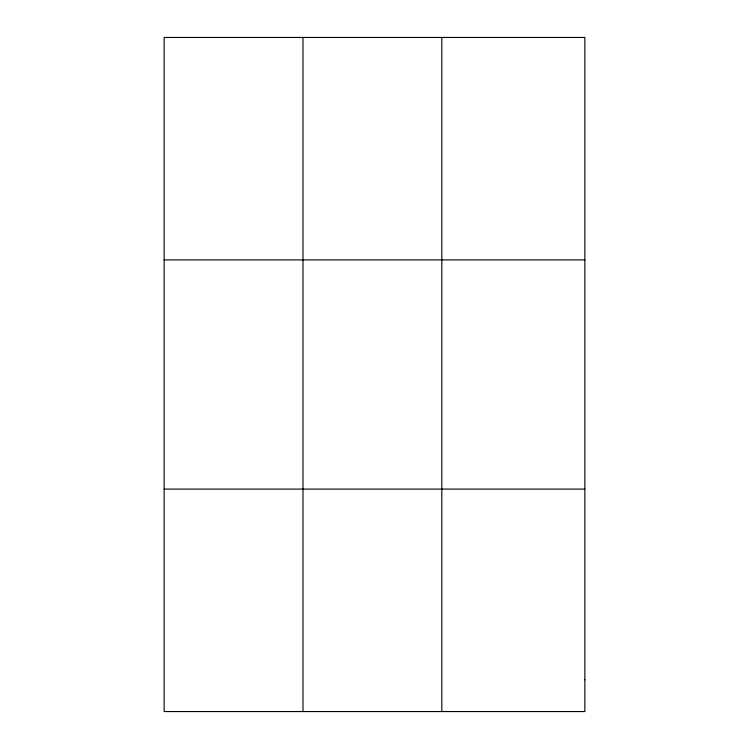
<?xml version="1.0" encoding="UTF-8"?>
<svg xmlns="http://www.w3.org/2000/svg" width="749" height="749" viewBox="0 0 749 749"><rect width="100%" height="100%" fill="white"/><g stroke="black" fill="none" stroke-linecap="round" stroke-linejoin="round"><path stroke-width="1.12" d="M302.98 711.55L302.98 37.45M441.816 711.55L441.816 37.45M164.143 259.903L584.857 259.903M164.143 489.097L584.857 489.097M584.857 679.774L584.857 711.55L164.143 711.55L164.143 37.45L584.857 37.45L584.857 679.774"/></g></svg>
